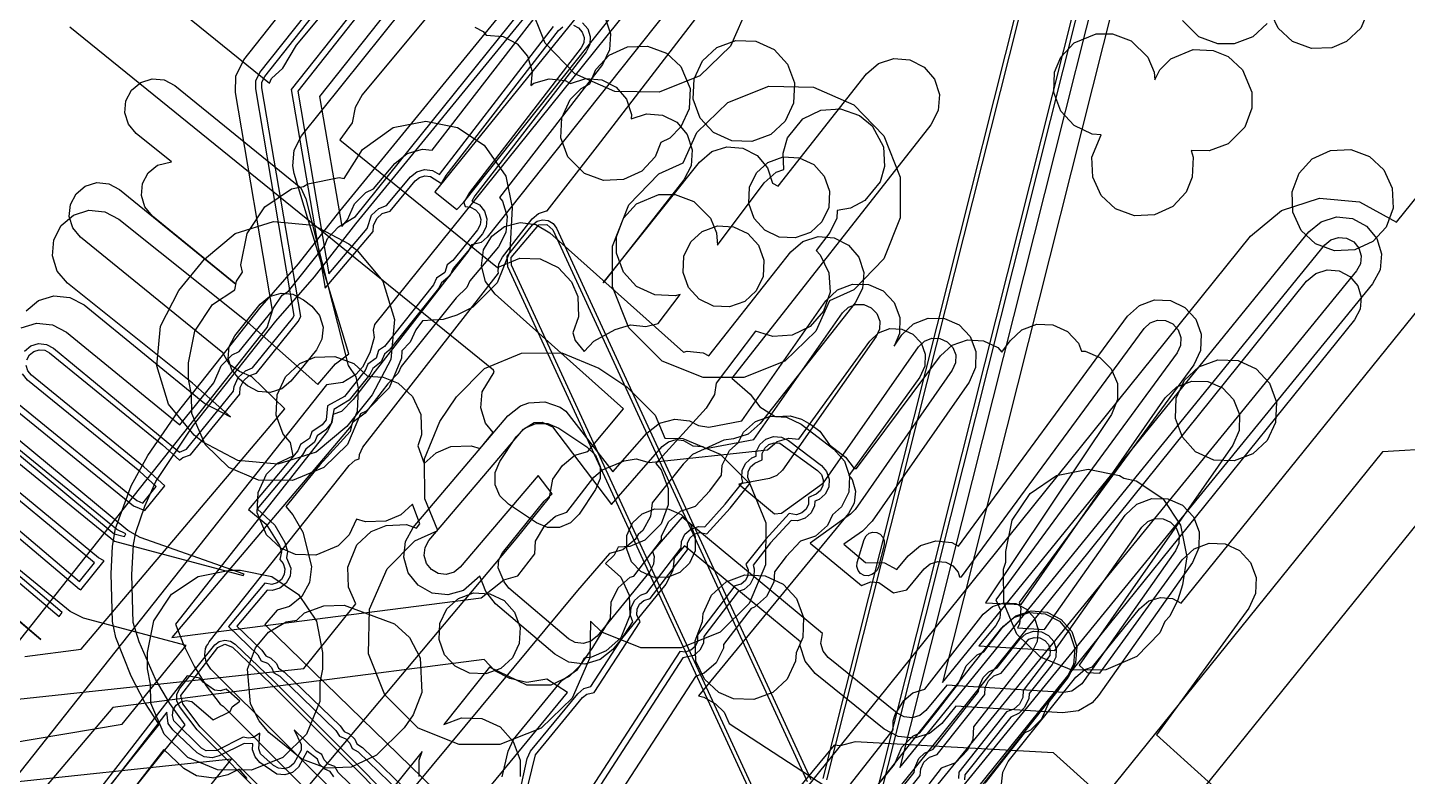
# Model space of a CAD drawing. Header units: metres. Extents: x -2677 to -840, y 169 to 1487.
# Drawn here: x -1924.6 to -1857.4, y 1396.6 to 1433 of the extents above; entities that cross this region are included whole.
import ezdxf

# ---------------------------------------------------------------- set-up
doc = ezdxf.new("R2010")
doc.units = ezdxf.units.M
doc.layers.add('AI_GREENING_EXCLUSIONS', color=1, linetype='Continuous')
doc.layers.add('AI_GREENING_LAWN', color=82, linetype='Continuous')

msp = doc.modelspace()

# ---------------------------------------------------------------- linework, layer by layer
at = {"layer": 'AI_GREENING_EXCLUSIONS'}
for points in [[(-1865.885, 1464.717), (-1883.518, 1394.743), (-1883.449, 1394.305), (-1882.349, 1393.391), (-1882.223, 1393.242), (-1882.18, 1392.861), (-1889.099, 1384.178), (-1885.348, 1381.363), (-1885.297, 1380.974), (-1885.388, 1380.796), (-1886.526, 1379.321), (-1880.964, 1373.469), (-1880.861, 1373.307), (-1880.865, 1372.931), (-1881.506, 1372.234), (-1877.762, 1368.424), (-1877.066, 1369.053), (-1876.874, 1369.089), (-1876.522, 1368.939), (-1823.128, 1313.967)], [(-1865.691, 1464.668), (-1883.32, 1394.708), (-1883.283, 1394.42), (-1882.047, 1393.338), (-1881.965, 1393.077), (-1881.988, 1392.805), (-1882.115, 1392.562), (-1888.812, 1384.215), (-1885.363, 1381.672), (-1885.176, 1381.464), (-1885.085, 1381.2), (-1885.105, 1380.921), (-1886.264, 1379.336), (-1880.819, 1373.607), (-1880.675, 1373.38), (-1880.626, 1373.117), (-1880.68, 1372.854), (-1881.225, 1372.233), (-1877.759, 1368.707), (-1877.141, 1369.238), (-1876.872, 1369.289), (-1876.605, 1369.233), (-1876.379, 1369.079), (-1823.148, 1314.273)], [(-1865.526, 1462.867), (-1882.126, 1396.993), (-1861.452, 1422.406), (-1861.151, 1422.654), (-1860.778, 1422.769), (-1860.39, 1422.732), (-1860.045, 1422.549), (-1859.797, 1422.248), (-1859.682, 1421.875), (-1859.72, 1421.486), (-1859.903, 1421.142), (-1881.783, 1394.339)], [(-1864.94, 1461.103), (-1880.052, 1401.13), (-1862.227, 1423.038), (-1861.625, 1423.535), (-1860.879, 1423.764), (-1860.102, 1423.689), (-1859.413, 1423.323), (-1858.916, 1422.721), (-1858.688, 1421.975), (-1858.762, 1421.198), (-1859.128, 1420.509), (-1881.007, 1393.708)], [(-1885.869, 1396.459), (-1870.331, 1458.065)], [(-1885.679, 1396.395), (-1870.133, 1458.03)], [(-1937.597, 1387.256), (-1912.923, 1418.396), (-1912.621, 1419.315), (-1912.182, 1419.96), (-1911.877, 1420.16), (-1910.106, 1422.374), (-1909.978, 1422.714), (-1909.446, 1423.284), (-1908.616, 1423.782), (-1888.875, 1448.307)], [(-1937.597, 1387.256), (-1912.923, 1418.396), (-1912.621, 1419.315), (-1912.182, 1419.96), (-1911.877, 1420.16), (-1910.106, 1422.374), (-1909.978, 1422.714), (-1909.446, 1423.284), (-1908.616, 1423.782), (-1888.875, 1448.307)], [(-1885.69, 1445.884), (-1907.704, 1418.536), (-1907.759, 1418.266), (-1907.712, 1417.906), (-1907.917, 1417.153), (-1908.28, 1416.462), (-1908.597, 1416.096), (-1909.231, 1415.708), (-1910.039, 1415.594), (-1933.66, 1385.784)], [(-1885.69, 1445.884), (-1907.704, 1418.536), (-1907.759, 1418.266), (-1907.712, 1417.906), (-1907.917, 1417.153), (-1908.28, 1416.462), (-1908.597, 1416.096), (-1909.231, 1415.708), (-1910.039, 1415.594), (-1933.66, 1385.784)], [(-1898.415, 1384.619), (-1915.664, 1401.78), (-1915.729, 1401.876), (-1915.863, 1402.062), (-1915.869, 1402.085), (-1915.881, 1402.104), (-1915.907, 1402.231), (-1915.956, 1402.419), (-1915.952, 1402.454), (-1915.958, 1402.486), (-1915.933, 1402.613), (-1915.913, 1402.785), (-1915.891, 1402.826), (-1915.883, 1402.869), (-1915.814, 1402.973), (-1915.741, 1403.11), (-1908.929, 1411.684), (-1908.636, 1411.934), (-1908.446, 1411.996), (-1908.431, 1412.218), (-1908.256, 1412.57), (-1901.658, 1421.033), (-1901.681, 1421.125), (-1901.64, 1421.485), (-1901.474, 1421.807), (-1900.024, 1423.676), (-1899.715, 1423.94), (-1899.326, 1424.059), (-1899.301, 1424.056), (-1896.847, 1427.203), (-1884.493, 1443.244)], [(-1893.82, 1387.112), (-1865.06, 1422.835), (-1863.564, 1424.087), (-1861.702, 1424.671), (-1859.759, 1424.498), (-1857.963, 1423.514), (-1842.236, 1442.974)], [(-1877.176, 1396.18), (-1877.125, 1396.762), (-1876.856, 1397.28), (-1873.571, 1401.388), (-1873.127, 1401.76), (-1872.749, 1401.88), (-1870.46, 1404.715), (-1870.011, 1405.09), (-1869.452, 1405.265), (-1868.869, 1405.212), (-1868.437, 1404.985), (-1839.514, 1440.774)], [(-1924.896, 1418.371), (-1924.151, 1418.6), (-1923.374, 1418.527), (-1922.684, 1418.162), (-1917.166, 1413.66), (-1915.517, 1415.695), (-1915.156, 1416.523), (-1914.615, 1417.063), (-1914.276, 1417.226), (-1912.657, 1419.224), (-1914.463, 1429.825), (-1914.441, 1430.605), (-1914.059, 1431.402), (-1908.516, 1438.405)], [(-1920.002, 1436.107), (-1912.799, 1430.278), (-1912.701, 1430.495), (-1912.151, 1431.008), (-1911.498, 1432.122), (-1905.862, 1438.878)], [(-1924.722, 1417.242), (-1924.421, 1417.491), (-1924.049, 1417.605), (-1923.66, 1417.569), (-1923.315, 1417.386), (-1917.179, 1412.325), (-1916.845, 1412.465), (-1914.551, 1415.291), (-1914.531, 1415.523), (-1914.326, 1415.964), (-1913.977, 1416.288), (-1913.629, 1416.433), (-1911.687, 1418.832), (-1911.6, 1418.976), (-1913.477, 1429.993), (-1913.466, 1430.383), (-1913.275, 1430.782), (-1907.732, 1437.784)], [(-1924.617, 1416.811), (-1924.489, 1417.053), (-1924.279, 1417.227), (-1924.018, 1417.307), (-1923.746, 1417.281), (-1923.505, 1417.154), (-1918.016, 1412.686), (-1917.192, 1411.93), (-1917.025, 1412.071), (-1916.654, 1412.196), (-1914.257, 1415.153), (-1914.237, 1415.464), (-1914.078, 1415.796), (-1913.809, 1416.039), (-1913.438, 1416.164), (-1911.417, 1418.688), (-1911.287, 1418.925), (-1913.181, 1430.043), (-1913.174, 1430.316), (-1913.04, 1430.595), (-1907.497, 1437.598)], [(-1894.765, 1437.323), (-1904.755, 1424.992), (-1903.692, 1424.129), (-1903.361, 1424.466), (-1894.329, 1435.839)], [(-1906.399, 1436.729), (-1911.749, 1429.971), (-1910.103, 1420.31), (-1907.765, 1423.059), (-1907.745, 1423.352), (-1907.586, 1423.684), (-1907.317, 1423.927), (-1906.93, 1424.052), (-1905.718, 1425.52), (-1905.505, 1425.691), (-1905.243, 1425.766), (-1904.971, 1425.736), (-1904.432, 1425.386), (-1904.207, 1425.774), (-1898.744, 1432.839), (-1898.538, 1433.018)], [(-1906.164, 1436.543), (-1911.43, 1429.89), (-1909.917, 1421.004), (-1908.059, 1423.201), (-1907.835, 1423.852), (-1907.485, 1424.175), (-1907.113, 1424.329), (-1905.948, 1425.713), (-1905.643, 1425.957), (-1905.268, 1426.065), (-1904.88, 1426.022), (-1904.531, 1425.825), (-1898.981, 1433.022)], [(-1902.791, 1436.315), (-1908.302, 1429.709), (-1908.643, 1429.086), (-1908.781, 1428.346), (-1909.381, 1427.512), (-1901.707, 1421.303), (-1900.623, 1421.76), (-1899.637, 1421.721), (-1898.755, 1421.312), (-1898.108, 1420.613), (-1897.806, 1419.89), (-1897.767, 1418.904), (-1898.048, 1418.131), (-1897.934, 1417.764), (-1897.492, 1417.229), (-1897.019, 1417.724), (-1895.987, 1418.291), (-1895.24, 1418.517), (-1894.492, 1418.443), (-1893.892, 1418.576), (-1892.818, 1419.999), (-1893.071, 1419.936), (-1894.057, 1419.975), (-1894.939, 1420.384), (-1895.586, 1421.083), (-1895.927, 1422), (-1895.927, 1422.792), (-1895.586, 1423.709), (-1894.939, 1424.408), (-1893.863, 1424.856), (-1893.071, 1424.856), (-1892.154, 1424.515), (-1891.348, 1423.709), (-1891.046, 1422.986), (-1891.007, 1422.4), (-1888.729, 1425.419), (-1888.147, 1425.938), (-1887.769, 1426.069), (-1887.814, 1426.864), (-1887.593, 1427.615), (-1886.847, 1428.531), (-1885.974, 1428.956), (-1885.023, 1429.017), (-1884.096, 1428.703), (-1883.482, 1428.204), (-1882.931, 1427.177), (-1882.87, 1426.226), (-1883.091, 1425.475), (-1883.837, 1424.559), (-1884.527, 1424.189), (-1885.175, 1424.086), (-1885.197, 1423.712), (-1885.536, 1423.009), (-1886.199, 1422.131), (-1886.01, 1421.927), (-1885.585, 1421.054), (-1885.524, 1420.103), (-1885.838, 1419.176), (-1886.491, 1418.436), (-1887.364, 1418.011), (-1888.315, 1417.95), (-1889.152, 1418.217), (-1891.066, 1415.681), (-1891.149, 1415.132), (-1891.552, 1414.464), (-1893.998, 1411.782), (-1893.741, 1411.474), (-1893.4, 1410.557), (-1893.4, 1409.765), (-1893.741, 1408.848), (-1894.547, 1408.042), (-1895.27, 1407.74), (-1895.838, 1407.701), (-1896.038, 1407.318), (-1896.447, 1406.909), (-1895.716, 1406.249), (-1895.307, 1405.367), (-1895.268, 1404.381), (-1895.716, 1403.305), (-1896.415, 1402.658), (-1897.138, 1402.356), (-1897.495, 1402.317), (-1897.689, 1401.95), (-1898.229, 1401.41), (-1899.111, 1401.001), (-1900.291, 1401.001), (-1902.094, 1401.876), (-1904.33, 1399.087), (-1903.456, 1399.41), (-1902.47, 1399.371), (-1901.588, 1398.962), (-1900.941, 1398.263), (-1900.6, 1397.346), (-1900.6, 1396.554)], [(-1905.38, 1435.922), (-1910.37, 1429.618), (-1909.293, 1423.296), (-1909.011, 1423.63), (-1908.664, 1424.411), (-1908.124, 1424.951), (-1907.749, 1425.128), (-1906.712, 1426.358), (-1906.103, 1426.845), (-1905.353, 1427.062), (-1904.894, 1427.01), (-1899.772, 1433.634)], [(-1925.476, 1394.312), (-1923.991, 1393.963), (-1922.678, 1393.478), (-1918.168, 1399.091), (-1918.872, 1400.158), (-1919.544, 1401.436), (-1920.278, 1403.314), (-1920.448, 1404.092), (-1920.506, 1406.418), (-1920.439, 1407.752), (-1920.293, 1408.61), (-1919.544, 1410.682), (-1918.729, 1412.162), (-1917.283, 1414.255), (-1913.284, 1419.325), (-1911.389, 1421.484), (-1909.385, 1424.052), (-1900.704, 1434.663)], [(-1892.952, 1434.435), (-1902.21, 1422.779), (-1902.508, 1422.527), (-1902.974, 1422.415), (-1903.113, 1422.136), (-1908.742, 1414.886), (-1909.306, 1414.307), (-1909.727, 1414.165), (-1909.804, 1413.702), (-1909.98, 1413.353), (-1917.377, 1403.961), (-1916.976, 1402.921), (-1916.477, 1401.921), (-1915.888, 1400.969), (-1915.211, 1400.076), (-1915.068, 1399.98), (-1911.657, 1396.556), (-1909.712, 1394.629), (-1827.238, 1311.821)], [(-1925.618, 1393.322), (-1924.255, 1392.998), (-1922.944, 1392.506), (-1922.412, 1392.212), (-1916.907, 1399.065), (-1917.655, 1400.099), (-1918.353, 1401.28), (-1919.146, 1403.097), (-1919.442, 1404.048), (-1919.507, 1406.368), (-1919.423, 1407.842), (-1919.312, 1408.42), (-1918.878, 1409.707), (-1918.331, 1410.898), (-1916.498, 1413.635), (-1912.499, 1418.705), (-1910.61, 1420.857), (-1908.606, 1423.425), (-1899.927, 1434.033)], [(-1924.642, 1419.198), (-1924.041, 1419.695), (-1923.295, 1419.925), (-1922.518, 1419.851), (-1921.829, 1419.486), (-1915.949, 1414.697), (-1914.705, 1414.037), (-1916.555, 1415.682), (-1922.629, 1420.539), (-1923.132, 1421.135), (-1923.368, 1421.879), (-1923.301, 1422.657), (-1922.942, 1423.35), (-1922.345, 1423.852), (-1921.601, 1424.088), (-1920.824, 1424.022), (-1920.131, 1423.663), (-1914.016, 1418.774), (-1910.456, 1415.611), (-1909.595, 1416.621), (-1908.953, 1417.114), (-1911.604, 1425.882), (-1911.678, 1426.243), (-1911.61, 1427.02), (-1911.25, 1427.713), (-1906.306, 1433.875)], [(-1859.243, 1434.016), (-1859.691, 1432.94), (-1860.39, 1432.293), (-1861.113, 1431.991), (-1862.099, 1431.952), (-1863.016, 1432.293), (-1863.715, 1432.94), (-1864.028, 1433.592)], [(-1926.439, 1400.169), (-1911.13, 1401.805), (-1908.605, 1404.951), (-1908.961, 1405.754), (-1909, 1406.74), (-1908.552, 1407.816), (-1907.853, 1408.463), (-1907.13, 1408.765), (-1906.144, 1408.804), (-1905.646, 1408.638), (-1905.486, 1408.838), (-1905.847, 1409.794), (-1906.419, 1409.274), (-1907.142, 1408.972), (-1908.128, 1408.933), (-1908.569, 1409.075), (-1908.932, 1408.305), (-1909.472, 1407.765), (-1910.548, 1407.317), (-1911.534, 1407.356), (-1912.257, 1407.658), (-1912.956, 1408.305), (-1913.404, 1409.381), (-1913.365, 1410.367), (-1912.956, 1411.249), (-1912.416, 1411.789), (-1911.658, 1412.147), (-1911.781, 1412.803), (-1912.136, 1413.209), (-1912.477, 1414.126), (-1912.438, 1415.112), (-1912.029, 1415.994), (-1911.33, 1416.641), (-1910.607, 1416.943), (-1909.621, 1416.982), (-1908.704, 1416.641), (-1908.033, 1416.021), (-1907.271, 1415.982), (-1906.548, 1415.68), (-1905.849, 1415.033), (-1905.44, 1414.151), (-1905.401, 1413.165), (-1905.582, 1412.631), (-1905.272, 1411.78), (-1904.7, 1412.3), (-1903.977, 1412.602), (-1902.991, 1412.641), (-1902.549, 1412.499), (-1901.914, 1413.29), (-1902.29, 1413.742), (-1902.522, 1414.487), (-1902.451, 1415.264), (-1901.875, 1416.219), (-1901.905, 1416.317), (-1922.519, 1432.998)], [(-1898.006, 1433.086), (-1897.762, 1432.965), (-1897.583, 1432.758), (-1897.496, 1432.5), (-1897.515, 1432.227), (-1897.636, 1431.983), (-1903.067, 1424.959), (-1903.343, 1424.466), (-1903.284, 1424.27), (-1903.024, 1424.246), (-1902.782, 1424.119), (-1902.607, 1423.91), (-1902.525, 1423.649), (-1902.55, 1423.377), (-1902.676, 1423.135), (-1903.881, 1421.642), (-1904.16, 1421.444), (-1904.28, 1421.067), (-1904.686, 1420.783), (-1904.817, 1420.47), (-1907.217, 1417.469), (-1907.496, 1417.271), (-1907.616, 1416.894), (-1908.022, 1416.61), (-1908.153, 1416.298), (-1909.16, 1415.038), (-1909.977, 1414.584), (-1910.048, 1413.902), (-1910.247, 1413.657), (-1910.745, 1413.322), (-1910.865, 1412.984), (-1911.29, 1412.692), (-1911.429, 1412.386), (-1913.836, 1409.532), (-1912.967, 1408.83), (-1912.314, 1407.785), (-1912.222, 1407.478), (-1912.299, 1407.112), (-1912.141, 1406.916), (-1912.064, 1406.653), (-1912.094, 1406.382), (-1912.225, 1406.142), (-1912.438, 1405.971), (-1912.7, 1405.895), (-1913.033, 1405.957), (-1914.801, 1403.846), (-1913.382, 1402.475), (-1913.212, 1402.187), (-1912.902, 1402.067), (-1912.702, 1401.862), (-1912.593, 1401.592), (-1912.303, 1401.434), (-1909.571, 1398.796), (-1909.401, 1398.508), (-1909.091, 1398.388), (-1908.891, 1398.183), (-1908.782, 1397.913), (-1908.492, 1397.755), (-1905.974, 1395.324)], [(-1897.578, 1433.202), (-1897.322, 1432.908), (-1897.198, 1432.538), (-1897.225, 1432.148), (-1897.399, 1431.799), (-1902.816, 1424.793), (-1902.96, 1424.536), (-1902.593, 1424.353), (-1902.343, 1424.053), (-1902.227, 1423.681), (-1902.262, 1423.292), (-1902.443, 1422.947), (-1903.875, 1421.262), (-1904.031, 1420.899), (-1904.435, 1420.569), (-1904.583, 1420.283), (-1906.982, 1417.282), (-1907.211, 1417.089), (-1907.367, 1416.726), (-1907.771, 1416.396), (-1907.919, 1416.11), (-1908.926, 1414.851), (-1909.677, 1414.4), (-1909.779, 1413.77), (-1910.062, 1413.42), (-1910.484, 1413.124), (-1910.616, 1412.816), (-1911.043, 1412.476), (-1911.2, 1412.192), (-1913.41, 1409.572), (-1912.539, 1408.782), (-1912.053, 1407.934), (-1911.923, 1407.495), (-1911.977, 1407.182), (-1911.766, 1406.68), (-1911.808, 1406.292), (-1911.995, 1405.95), (-1912.299, 1405.705), (-1912.674, 1405.596), (-1912.922, 1405.623), (-1914.392, 1403.868), (-1913.173, 1402.691), (-1912.99, 1402.426), (-1912.734, 1402.315), (-1912.464, 1402.045), (-1912.368, 1401.825), (-1912.094, 1401.649), (-1909.363, 1399.012), (-1909.179, 1398.747), (-1908.923, 1398.636), (-1908.653, 1398.366), (-1908.557, 1398.146), (-1908.284, 1397.97), (-1905.765, 1395.539)], [(-1896.454, 1433.404), (-1896.206, 1432.664), (-1896.26, 1431.886), (-1896.608, 1431.187), (-1901.615, 1424.712), (-1901.465, 1424.532), (-1901.233, 1423.787), (-1901.303, 1423.01), (-1901.665, 1422.319), (-1903.062, 1420.664), (-1903.202, 1420.34), (-1903.714, 1419.828), (-1906.398, 1416.491), (-1906.538, 1416.167), (-1907.05, 1415.655), (-1908.145, 1414.226), (-1908.781, 1413.759), (-1908.88, 1413.331), (-1910.35, 1411.703), (-1912.012, 1409.679), (-1911.672, 1409.279), (-1911.186, 1408.431), (-1910.769, 1406.768), (-1910.854, 1405.992), (-1911.229, 1405.307), (-1911.837, 1404.818), (-1912.438, 1404.643), (-1913.027, 1403.94), (-1902.996, 1394.194)], [(-1902.806, 1432.994), (-1902.412, 1432.785), (-1902.262, 1432.603), (-1901.44, 1432.546), (-1900.749, 1432.183), (-1900.25, 1431.583), (-1900.018, 1430.838), (-1900.081, 1430.152), (-1899.94, 1430.264), (-1899.19, 1430.48), (-1898.415, 1430.393), (-1898.157, 1430.251), (-1897.404, 1430.5), (-1896.627, 1430.437), (-1895.932, 1430.081), (-1895.426, 1429.487), (-1895.187, 1428.744), (-1895.204, 1428.535), (-1894.458, 1428.782), (-1893.68, 1428.723), (-1892.983, 1428.371), (-1892.475, 1427.779), (-1892.232, 1427.037), (-1892.291, 1426.259), (-1892.643, 1425.563), (-1896.564, 1420.56), (-1891.882, 1426.437), (-1891.286, 1426.941), (-1890.543, 1427.179), (-1889.765, 1427.114), (-1889.071, 1426.757), (-1888.567, 1426.161), (-1888.33, 1425.406), (-1888.054, 1425.258), (-1883.761, 1430.717), (-1883.168, 1431.224), (-1882.426, 1431.466), (-1881.648, 1431.406), (-1880.952, 1431.052), (-1880.445, 1430.46), (-1880.203, 1429.718), (-1880.263, 1428.94), (-1880.616, 1428.244), (-1890.301, 1415.931), (-1889.411, 1415.14), (-1888.949, 1414.53), (-1888.199, 1414.064), (-1887.472, 1414.086), (-1886.912, 1413.928), (-1886.469, 1413.675), (-1886.029, 1413.34), (-1885.55, 1412.686), (-1884.773, 1412.091), (-1884.351, 1411.534), (-1884.246, 1411.529), (-1880.157, 1417.004), (-1879.577, 1417.526), (-1878.841, 1417.787), (-1878.062, 1417.746), (-1877.358, 1417.41), (-1877.163, 1417.194), (-1876.768, 1417.743), (-1876.198, 1418.276), (-1875.467, 1418.549), (-1874.687, 1418.522), (-1873.977, 1418.199), (-1873.444, 1417.628), (-1873.297, 1417.233), (-1873.112, 1417.234), (-1872.391, 1416.935), (-1871.839, 1416.384), (-1871.54, 1415.663), (-1871.539, 1414.883), (-1871.837, 1414.162), (-1877.956, 1405.003), (-1876.224, 1404.92), (-1869.211, 1414.961), (-1868.648, 1415.502), (-1867.921, 1415.785), (-1867.141, 1415.769), (-1866.427, 1415.456), (-1865.886, 1414.893), (-1865.603, 1414.166), (-1865.619, 1413.386), (-1865.932, 1412.671), (-1873.406, 1401.969), (-1873.015, 1401.616), (-1872.397, 1401.581), (-1868.388, 1407.096), (-1867.815, 1407.625), (-1867.083, 1407.895), (-1866.303, 1407.864), (-1865.595, 1407.538), (-1865.065, 1406.964), (-1864.795, 1406.232), (-1864.826, 1405.452), (-1865.153, 1404.744), (-1869.638, 1398.574), (-1864.613, 1394.046)], [(-1864.247, 1433.166), (-1864.946, 1432.519), (-1865.863, 1432.178), (-1866.655, 1432.178), (-1867.572, 1432.519), (-1868.378, 1433.325)], [(-1924.72, 1402.385), (-1921.967, 1402.739), (-1912.063, 1414.427), (-1913.664, 1415.996), (-1914.264, 1416.253), (-1914.747, 1416.584), (-1915.082, 1417.158), (-1922.004, 1422.782), (-1922.377, 1423.233), (-1922.549, 1423.793), (-1922.494, 1424.375), (-1922.22, 1424.892), (-1921.769, 1425.265), (-1921.209, 1425.437), (-1920.627, 1425.382), (-1920.109, 1425.108), (-1914.438, 1420.5), (-1918.494, 1423.804), (-1918.867, 1424.255), (-1919.039, 1424.814), (-1918.984, 1425.397), (-1918.71, 1425.914), (-1918.259, 1426.287), (-1917.58, 1426.447), (-1919.293, 1427.823), (-1919.669, 1428.272), (-1919.845, 1428.83), (-1919.794, 1429.413), (-1919.523, 1429.932), (-1919.075, 1430.308), (-1918.516, 1430.484), (-1917.933, 1430.433), (-1917.414, 1430.162), (-1911.289, 1425.182), (-1911.037, 1424.653), (-1908.981, 1416.541), (-1908.597, 1415.998), (-1908.496, 1415.422), (-1908.533, 1414.306), (-1908.831, 1413.604), (-1917.554, 1403.307), (-1902.502, 1405.244), (-1901.41, 1406.111), (-1900.714, 1406.312), (-1899.892, 1407.381), (-1899.864, 1407.997), (-1899.415, 1408.767), (-1898.892, 1409.214), (-1898.336, 1409.402), (-1897.026, 1411.105), (-1896.608, 1411.461), (-1895.542, 1411.899), (-1894.966, 1412.004), (-1894.323, 1411.832), (-1888.574, 1412.438), (-1888.095, 1412.84), (-1887.534, 1413.009), (-1887.042, 1412.96), (-1883.593, 1417.73), (-1883.164, 1418.129), (-1882.615, 1418.333), (-1882.031, 1418.311), (-1881.499, 1418.067), (-1881.1, 1417.638), (-1880.896, 1417.09), (-1880.918, 1416.505), (-1881.162, 1415.973), (-1884.618, 1411.192), (-1884.456, 1410.994), (-1884.287, 1410.434), (-1884.346, 1409.852), (-1884.623, 1409.336), (-1891.924, 1400.475), (-1891.666, 1400.417), (-1891.095, 1400.096), (-1890.675, 1399.688), (-1890.443, 1399.124), (-1885.405, 1395.863)], [(-1886.972, 1390.52), (-1901.212, 1421.334), (-1901.24, 1421.851), (-1900.006, 1423.382), (-1899.787, 1423.554), (-1899.518, 1423.627), (-1899.241, 1423.589), (-1899.002, 1423.447), (-1899.002, 1423.447), (-1898.837, 1423.222), (-1886.469, 1396.403)], [(-1912.706, 1393.942), (-1900.805, 1408.106), (-1899.187, 1410.12), (-1899.023, 1411.015), (-1898.553, 1411.684), (-1897.947, 1412.173), (-1897.317, 1412.358), (-1895.576, 1414.428), (-1901.832, 1420.01), (-1902.302, 1420.633), (-1902.497, 1421.389), (-1902.389, 1422.161), (-1901.993, 1422.834), (-1901.37, 1423.303), (-1900.614, 1423.499), (-1899.841, 1423.391), (-1899.169, 1422.995), (-1892.662, 1417.189), (-1892.478, 1417.243), (-1891.702, 1417.162), (-1891.418, 1417.008), (-1887.443, 1422.063), (-1886.851, 1422.571), (-1886.109, 1422.813), (-1885.331, 1422.753), (-1884.635, 1422.399), (-1884.127, 1421.807), (-1883.885, 1421.065), (-1883.946, 1420.287), (-1884.299, 1419.591), (-1888.92, 1413.713), (-1889.513, 1413.206), (-1890.225, 1412.967), (-1890.698, 1412.903), (-1892.224, 1412.214), (-1892.682, 1411.743), (-1894.191, 1409.86), (-1894.26, 1409.205), (-1894.633, 1408.519), (-1894.871, 1408.327), (-1895.007, 1408.075), (-1895.612, 1407.583), (-1896.255, 1407.391), (-1897.812, 1405.605), (-1909.581, 1391.444)], [(-1886.738, 1390.491), (-1901.031, 1421.418), (-1901.051, 1421.787), (-1899.697, 1423.375), (-1899.307, 1423.401), (-1899.018, 1423.138), (-1886.644, 1396.305)], [(-1891.093, 1384.918), (-1862.334, 1420.641), (-1861.885, 1421.016), (-1861.327, 1421.191), (-1860.744, 1421.139), (-1860.225, 1420.868), (-1859.849, 1420.419), (-1859.674, 1419.861), (-1859.726, 1419.278), (-1859.997, 1418.759), (-1888.19, 1383.819)], [(-1925.184, 1414.406), (-1919.426, 1409.717), (-1918.877, 1409.483), (-1917.905, 1410.683), (-1918.916, 1411.614), (-1924.388, 1416.068), (-1924.563, 1416.278), (-1924.643, 1416.539)], [(-1924.995, 1414.639), (-1919.27, 1409.977), (-1918.967, 1409.848), (-1918.315, 1410.653), (-1919.113, 1411.387), (-1924.578, 1415.835), (-1924.827, 1416.136)], [(-1926.157, 1412.716), (-1920.357, 1407.995), (-1914.089, 1406.324), (-1914.032, 1406.393), (-1919.096, 1408.177), (-1919.708, 1408.523), (-1925.798, 1413.567)], [(-1901.476, 1396.54), (-1901.197, 1397.794), (-1900.927, 1398.351), (-1898.575, 1401.218), (-1897.823, 1401.757), (-1897.065, 1402.834), (-1896.218, 1404.23), (-1896.175, 1405.027), (-1895.832, 1405.727), (-1895.247, 1406.244), (-1895.081, 1406.301), (-1893.737, 1408.062), (-1893.726, 1408.238), (-1893.383, 1408.938), (-1892.798, 1409.455), (-1892.082, 1409.7), (-1891.384, 1410.442), (-1890.802, 1411.201), (-1890.77, 1411.702), (-1890.427, 1412.403), (-1889.992, 1412.786), (-1889.742, 1413.3), (-1889.159, 1413.818), (-1888.421, 1414.073), (-1887.642, 1414.026), (-1886.94, 1413.685), (-1885.347, 1412.477), (-1884.829, 1411.893), (-1884.574, 1411.155), (-1884.62, 1410.376), (-1884.962, 1409.674), (-1885.402, 1409.284), (-1885.657, 1408.763), (-1886.242, 1408.247), (-1886.958, 1408.002), (-1887.656, 1407.26), (-1888.238, 1406.502), (-1888.269, 1406.001), (-1888.612, 1405.3), (-1889.198, 1404.784), (-1889.364, 1404.726), (-1890.707, 1402.966), (-1890.718, 1402.79), (-1891.061, 1402.089), (-1891.647, 1401.573), (-1892.078, 1401.425), (-1896.895, 1394.003)], [(-1926.041, 1413.05), (-1920.358, 1408.359), (-1919.87, 1408.227), (-1919.793, 1408.352), (-1920.234, 1408.569), (-1926.068, 1413.321)], [(-1900.616, 1395.788), (-1900.261, 1397.423), (-1900.105, 1397.781), (-1897.803, 1400.582), (-1897.501, 1400.829), (-1897.168, 1400.93), (-1895.128, 1404.074), (-1895.233, 1404.381), (-1895.209, 1404.771), (-1895.037, 1405.121), (-1894.744, 1405.379), (-1894.449, 1405.481), (-1892.779, 1407.669), (-1892.76, 1407.982), (-1892.588, 1408.332), (-1892.295, 1408.59), (-1891.926, 1408.717), (-1891.623, 1408.698), (-1890.623, 1409.792), (-1889.765, 1410.874), (-1889.828, 1411.056), (-1889.803, 1411.446), (-1889.632, 1411.796), (-1889.339, 1412.054), (-1889.129, 1412.126), (-1889.116, 1412.345), (-1888.946, 1412.696), (-1888.654, 1412.955), (-1888.285, 1413.082), (-1887.895, 1413.059), (-1887.545, 1412.888), (-1885.951, 1411.68), (-1885.692, 1411.388), (-1885.565, 1411.019), (-1885.588, 1410.63), (-1885.758, 1410.279), (-1886.05, 1410.02), (-1886.266, 1409.945), (-1886.28, 1409.72), (-1886.452, 1409.37), (-1886.744, 1409.112), (-1887.113, 1408.985), (-1887.417, 1409.005), (-1888.417, 1407.91), (-1889.274, 1406.828), (-1889.212, 1406.646), (-1889.236, 1406.257), (-1889.407, 1405.906), (-1889.7, 1405.648), (-1889.996, 1405.547), (-1891.665, 1403.358), (-1891.685, 1403.046), (-1891.856, 1402.695), (-1892.149, 1402.437), (-1892.689, 1402.321), (-1897.971, 1394.182)], [(-1900.376, 1395.48), (-1899.859, 1397.61), (-1897.572, 1400.392), (-1897.36, 1400.565), (-1897.002, 1400.634), (-1894.769, 1404.075), (-1894.936, 1404.421), (-1894.919, 1404.694), (-1894.798, 1404.939), (-1894.594, 1405.12), (-1894.281, 1405.205), (-1892.469, 1407.581), (-1892.47, 1407.905), (-1892.349, 1408.15), (-1892.145, 1408.331), (-1891.886, 1408.419), (-1891.52, 1408.356), (-1890.395, 1409.598), (-1889.422, 1410.815), (-1889.531, 1411.096), (-1889.513, 1411.369), (-1889.393, 1411.614), (-1889.188, 1411.795), (-1888.825, 1411.947), (-1888.826, 1412.269), (-1888.707, 1412.514), (-1888.502, 1412.696), (-1888.244, 1412.785), (-1887.971, 1412.769), (-1886.132, 1411.441), (-1885.951, 1411.236), (-1885.862, 1410.978), (-1885.878, 1410.706), (-1885.997, 1410.46), (-1886.202, 1410.279), (-1886.571, 1410.121), (-1886.57, 1409.797), (-1886.69, 1409.552), (-1886.895, 1409.371), (-1887.153, 1409.283), (-1887.52, 1409.346), (-1888.645, 1408.104), (-1889.618, 1406.888), (-1889.509, 1406.606), (-1889.526, 1406.333), (-1889.646, 1406.088), (-1889.851, 1405.907), (-1890.163, 1405.822), (-1891.975, 1403.446), (-1891.975, 1403.122), (-1892.095, 1402.877), (-1892.3, 1402.696), (-1892.558, 1402.608), (-1892.845, 1402.632), (-1898.322, 1394.191)], [(-1853.229, 1412.662), (-1858.638, 1412.338), (-1881.555, 1383.981), (-1880.464, 1382.882), (-1880.19, 1383.061), (-1879.615, 1383.17), (-1879.042, 1383.05), (-1878.558, 1382.72), (-1875.683, 1379.748), (-1860.314, 1381.667), (-1858.055, 1384.61), (-1857.615, 1384.997), (-1857.062, 1385.187)], [(-1927.953, 1410.641), (-1922.059, 1405.662), (-1921.993, 1405.634), (-1920.852, 1407.043), (-1921.135, 1407.184), (-1926.932, 1411.97)], [(-1927.759, 1410.87), (-1922.047, 1406.044), (-1921.316, 1406.948), (-1927.123, 1411.739)], [(-1927.936, 1408.472), (-1923.039, 1404.342), (-1922.888, 1404.529), (-1928.856, 1409.572)], [(-1928.365, 1397.696), (-1919.973, 1399.106), (-1916.861, 1402.923), (-1921.86, 1404.257), (-1922.503, 1404.585), (-1928.682, 1409.614)], [(-1856.886, 1408.937), (-1876.082, 1385.186), (-1874.362, 1383.44), (-1862.196, 1384.96), (-1860.836, 1386.734), (-1859.373, 1388.024), (-1857.527, 1388.655), (-1855.58, 1388.533)], [(-1929.679, 1408.06), (-1923.939, 1403.214), (-1928.839, 1407.402)], [(-1884.709, 1395.952), (-1882.462, 1398.825), (-1882.456, 1399.261), (-1882.364, 1399.577), (-1881.937, 1400.246), (-1881.493, 1400.627), (-1880.911, 1400.808), (-1878.07, 1404.441), (-1877.627, 1404.823), (-1877.071, 1405.006), (-1876.487, 1404.962), (-1875.965, 1404.699), (-1875.583, 1404.255), (-1875.4, 1403.699), (-1875.444, 1403.115), (-1875.707, 1402.593), (-1878.542, 1398.968), (-1878.575, 1398.351), (-1878.839, 1397.829), (-1879.427, 1397.22), (-1880.113, 1396.958), (-1881.439, 1395.264)], [(-1884.319, 1394.749), (-1882.396, 1397.144), (-1882.033, 1397.982), (-1881.493, 1398.522), (-1881.162, 1398.681), (-1880.318, 1399.732), (-1879.269, 1401.07), (-1878.9, 1401.934), (-1878.36, 1402.474), (-1878.05, 1402.624), (-1877.082, 1403.859), (-1876.489, 1404.367), (-1875.747, 1404.609), (-1874.969, 1404.549), (-1874.273, 1404.196), (-1873.766, 1403.603), (-1873.523, 1402.861), (-1873.583, 1402.083), (-1873.936, 1401.387), (-1874.862, 1400.208), (-1875.23, 1399.344), (-1875.77, 1398.804), (-1876.08, 1398.654), (-1878, 1396.23)], [(-1884.1, 1395.015), (-1877.175, 1403.779), (-1876.581, 1404.285), (-1875.838, 1404.526), (-1875.06, 1404.464), (-1874.365, 1404.109), (-1873.859, 1403.515), (-1873.619, 1402.772), (-1873.681, 1401.994), (-1874.036, 1401.299), (-1880.907, 1392.604)], [(-1883.67, 1393.957), (-1881.428, 1396.744), (-1881.408, 1396.982), (-1881.204, 1397.423), (-1880.934, 1397.693), (-1880.512, 1397.89), (-1879.534, 1399.111), (-1878.296, 1400.683), (-1878.276, 1400.934), (-1878.071, 1401.375), (-1877.801, 1401.645), (-1877.395, 1401.835), (-1876.295, 1403.241), (-1875.999, 1403.495), (-1875.628, 1403.616), (-1875.239, 1403.586), (-1874.891, 1403.409), (-1874.637, 1403.113), (-1874.516, 1402.742), (-1874.546, 1402.353), (-1874.723, 1402.005), (-1875.835, 1400.596), (-1875.855, 1400.344), (-1876.059, 1399.903), (-1876.329, 1399.633), (-1876.735, 1399.443), (-1878.968, 1396.63), (-1878.987, 1396.392)], [(-1827.457, 1309.624), (-1916.327, 1398.827), (-1917.19, 1399.96), (-1917.316, 1400.238), (-1917.313, 1400.543), (-1917.179, 1400.817), (-1915.472, 1402.956), (-1915.248, 1403.118), (-1914.979, 1403.181), (-1914.707, 1403.136), (-1914.474, 1402.988), (-1912.594, 1401.195), (-1893.917, 1382.504)], [(-1827.315, 1309.765), (-1916.185, 1398.968), (-1917.03, 1400.081), (-1917.118, 1400.497), (-1915.325, 1402.821), (-1914.973, 1402.982), (-1914.612, 1402.844), (-1912.744, 1401.062), (-1894.051, 1382.355)], [(-1883.477, 1393.691), (-1881.134, 1396.607), (-1881.114, 1396.923), (-1880.955, 1397.255), (-1880.686, 1397.498), (-1880.319, 1397.623), (-1878.001, 1400.547), (-1877.982, 1400.875), (-1877.822, 1401.207), (-1877.554, 1401.45), (-1877.197, 1401.575), (-1875.852, 1403.233), (-1875.592, 1403.318), (-1875.32, 1403.297), (-1875.077, 1403.173), (-1874.899, 1402.966), (-1874.814, 1402.706), (-1874.835, 1402.434), (-1876.129, 1400.731), (-1876.149, 1400.403), (-1876.308, 1400.071), (-1876.577, 1399.828), (-1876.934, 1399.703), (-1879.262, 1396.767), (-1879.281, 1396.451)], [(-1926.411, 1372.645), (-1921.709, 1378.468), (-1921.259, 1378.843), (-1920.701, 1379.017), (-1920.118, 1378.964), (-1917.316, 1377.557), (-1898.298, 1400.636), (-1899.312, 1401.293), (-1900.277, 1401.122), (-1901.115, 1401.315), (-1901.847, 1401.689), (-1902.359, 1402.238), (-1920.431, 1399.912), (-1923.676, 1396.083), (-1923.733, 1395.468), (-1924.017, 1394.956), (-1924.629, 1394.371)], [(-1906.776, 1394.147), (-1909.464, 1396.747), (-1909.634, 1397.036), (-1909.944, 1397.156), (-1910.144, 1397.361), (-1910.253, 1397.631), (-1910.543, 1397.789), (-1911.609, 1398.818), (-1911.266, 1398.108), (-1911.261, 1397.835), (-1911.626, 1397.19), (-1911.836, 1397.015), (-1912.096, 1396.934), (-1912.368, 1396.959), (-1912.61, 1397.086), (-1913.247, 1397.662), (-1913.332, 1397.905), (-1913.269, 1398.664), (-1913.581, 1398.453), (-1913.851, 1398.413), (-1914.088, 1398.472), (-1915.375, 1397.825), (-1915.886, 1397.798), (-1916.123, 1397.932), (-1917.469, 1399.259), (-1917.532, 1399.524), (-1917.488, 1399.794), (-1917.345, 1400.026), (-1917.123, 1400.186), (-1916.857, 1400.249), (-1916.588, 1400.205), (-1915.545, 1399.306), (-1914.717, 1399.723), (-1914.623, 1399.949), (-1914.257, 1400.213), (-1914.918, 1400.806), (-1915.213, 1400.716), (-1915.484, 1400.749), (-1916.041, 1401.136), (-1916.19, 1401.329), (-1916.806, 1401.454), (-1925.444, 1390.296)], [(-1909.673, 1396.532), (-1909.856, 1396.796), (-1910.112, 1396.907), (-1910.382, 1397.178), (-1910.478, 1397.398), (-1910.966, 1397.781), (-1911.392, 1397.001), (-1911.692, 1396.752), (-1912.065, 1396.636), (-1912.453, 1396.671), (-1913.269, 1397.232), (-1913.507, 1397.512), (-1913.629, 1397.859), (-1913.619, 1398.15), (-1914.045, 1398.158), (-1915.251, 1397.552), (-1915.593, 1397.465), (-1915.98, 1397.513), (-1916.319, 1397.705), (-1917.514, 1398.818), (-1917.742, 1399.134), (-1917.803, 1399.69), (-1924.772, 1390.674)], [(-1867.29, 1391.074), (-1874.645, 1397.701), (-1884.309, 1398.24), (-1885.035, 1398.045), (-1885.325, 1398.083), (-1887.504, 1395.45)], [(-1939.538, 1387.033), (-1923.19, 1386.776), (-1914.661, 1397.405), (-1926.882, 1396.099)], [(-1913.897, 1396.455), (-1914.29, 1396.915), (-1914.836, 1396.643), (-1915.52, 1396.468), (-1916.366, 1396.589), (-1916.973, 1396.948), (-1917.954, 1397.86), (-1923.148, 1391.14)], [(-1905.52, 1396.554), (-1905.52, 1397.346), (-1905.384, 1397.773), (-1917.23, 1383.001)]]:
    msp.add_lwpolyline(points, dxfattribs=at)
for points in [[(-1890.269, 1438.158), (-1889.478, 1436.177), (-1889.513, 1434.023), (-1890.365, 1432.075), (-1891.859, 1430.628), (-1893.84, 1429.837), (-1895.994, 1429.872), (-1897.942, 1430.724), (-1899.389, 1432.218), (-1900.18, 1434.199), (-1900.145, 1436.353), (-1899.293, 1438.301), (-1897.799, 1439.748), (-1895.818, 1440.539), (-1893.664, 1440.504), (-1891.716, 1439.652), (-1890.269, 1438.158)], [(-1887.301, 1429.3), (-1887.71, 1428.418), (-1888.409, 1427.771), (-1889.326, 1427.43), (-1890.312, 1427.469), (-1891.194, 1427.878), (-1891.841, 1428.577), (-1892.182, 1429.494), (-1892.143, 1430.48), (-1891.734, 1431.362), (-1891.035, 1432.009), (-1890.118, 1432.35), (-1889.132, 1432.311), (-1888.25, 1431.902), (-1887.603, 1431.203), (-1887.262, 1430.286), (-1887.301, 1429.3)], [(-1873.653, 1432.229), (-1872.577, 1432.677), (-1871.785, 1432.677), (-1870.868, 1432.336), (-1870.062, 1431.53), (-1869.76, 1430.807), (-1869.721, 1430.433), (-1869.478, 1430.916), (-1868.938, 1431.456), (-1867.862, 1431.904), (-1866.876, 1431.865), (-1866.153, 1431.563), (-1865.454, 1430.916), (-1865.006, 1429.84), (-1865.006, 1429.048), (-1865.347, 1428.131), (-1866.153, 1427.325), (-1867.07, 1426.984), (-1867.953, 1427.002), (-1867.861, 1426.68), (-1867.9, 1425.694), (-1868.202, 1424.971), (-1868.849, 1424.272), (-1869.731, 1423.863), (-1870.717, 1423.824), (-1871.634, 1424.165), (-1872.333, 1424.812), (-1872.742, 1425.694), (-1872.781, 1426.68), (-1872.332, 1427.757), (-1872.771, 1427.796), (-1873.653, 1428.205), (-1874.3, 1428.904), (-1874.641, 1429.821), (-1874.602, 1430.807), (-1874.3, 1431.53), (-1873.653, 1432.229)], [(-1893.488, 1431.735), (-1892.789, 1431.088), (-1892.341, 1430.012), (-1892.38, 1429.026), (-1892.789, 1428.144), (-1893.329, 1427.604), (-1893.754, 1427.386), (-1894.045, 1426.69), (-1894.692, 1425.991), (-1895.574, 1425.582), (-1896.56, 1425.543), (-1897.477, 1425.884), (-1898.283, 1426.69), (-1898.624, 1427.607), (-1898.585, 1428.593), (-1898.176, 1429.475), (-1897.636, 1430.015), (-1897.211, 1430.233), (-1896.92, 1430.929), (-1896.273, 1431.628), (-1895.391, 1432.037), (-1894.405, 1432.076), (-1893.488, 1431.735)], [(-1886.332, 1430.079), (-1884.367, 1429.216), (-1882.91, 1427.707), (-1882.115, 1425.706), (-1882.115, 1423.728), (-1882.91, 1421.727), (-1884.367, 1420.218), (-1885.558, 1419.679), (-1886.213, 1418.211), (-1887.722, 1416.753), (-1889.723, 1415.959), (-1891.702, 1415.959), (-1893.702, 1416.753), (-1895.319, 1418.37), (-1896.113, 1420.37), (-1896.113, 1422.349), (-1895.319, 1424.35), (-1893.861, 1425.859), (-1892.67, 1426.398), (-1892.015, 1427.866), (-1890.506, 1429.323), (-1888.505, 1430.118), (-1886.332, 1430.079)], [(-1914.126, 1421.073), (-1914.198, 1421.434), (-1913.894, 1422.965), (-1913.026, 1424.262), (-1911.729, 1425.13), (-1911.146, 1425.245), (-1910.941, 1425.383), (-1909.41, 1425.687), (-1909.175, 1425.64), (-1908.286, 1427.049), (-1906.788, 1428.117), (-1905.195, 1428.421), (-1903.664, 1428.117), (-1902.366, 1427.249), (-1901.299, 1425.752), (-1900.995, 1424.221), (-1901.105, 1422.089), (-1901.725, 1420.567), (-1902.912, 1419.38), (-1903.695, 1418.99), (-1904.357, 1418.776), (-1905.365, 1418.714), (-1905.686, 1418.278), (-1905.956, 1417.67), (-1906.365, 1417.261), (-1906.381, 1416.904), (-1906.985, 1415.459), (-1908.108, 1414.315), (-1908.376, 1414.187), (-1909.016, 1412.696), (-1910.16, 1411.573), (-1911.682, 1410.953), (-1913.343, 1410.969), (-1914.788, 1411.573), (-1915.932, 1412.696), (-1916.579, 1414.205), (-1916.595, 1415.125), (-1916.744, 1415.875), (-1916.744, 1416.677), (-1916.44, 1418.208), (-1915.572, 1419.505), (-1914.496, 1420.224), (-1914.413, 1420.644), (-1914.126, 1421.073)], [(-1858.125, 1424.187), (-1858.466, 1423.27), (-1859.113, 1422.571), (-1859.995, 1422.162), (-1860.981, 1422.123), (-1861.898, 1422.464), (-1862.597, 1423.111), (-1863.006, 1423.993), (-1863.045, 1424.979), (-1862.704, 1425.896), (-1862.057, 1426.595), (-1861.175, 1427.004), (-1860.189, 1427.043), (-1859.272, 1426.702), (-1858.573, 1426.055), (-1858.164, 1425.173), (-1858.125, 1424.187)], [(-1885.546, 1425.014), (-1885.585, 1424.226), (-1885.919, 1423.525), (-1886.483, 1423.013), (-1887.219, 1422.747), (-1888.007, 1422.786), (-1888.708, 1423.12), (-1889.22, 1423.684), (-1889.486, 1424.42), (-1889.447, 1425.208), (-1889.113, 1425.909), (-1888.549, 1426.421), (-1887.813, 1426.687), (-1887.025, 1426.648), (-1886.324, 1426.314), (-1885.812, 1425.75), (-1885.546, 1425.014)], [(-1906.72, 1418.775), (-1906.899, 1416.832), (-1907.805, 1415.109), (-1909.043, 1413.573), (-1910.543, 1412.325), (-1912.406, 1411.747), (-1914.349, 1411.926), (-1916.072, 1412.832), (-1916.47, 1413.155), (-1917.718, 1414.655), (-1918.296, 1416.518), (-1918.117, 1418.461), (-1917.211, 1420.184), (-1915.973, 1421.72), (-1914.476, 1422.966), (-1912.613, 1423.545), (-1910.667, 1423.367), (-1908.944, 1422.461), (-1908.546, 1422.138), (-1907.298, 1420.638), (-1906.72, 1418.775)], [(-1888.742, 1421.657), (-1888.781, 1420.868), (-1889.115, 1420.168), (-1889.679, 1419.655), (-1890.415, 1419.389), (-1891.204, 1419.429), (-1891.904, 1419.763), (-1892.417, 1420.327), (-1892.682, 1421.063), (-1892.643, 1421.851), (-1892.309, 1422.552), (-1891.745, 1423.064), (-1891.009, 1423.33), (-1890.221, 1423.291), (-1889.52, 1422.957), (-1889.008, 1422.393), (-1888.742, 1421.657)], [(-1869.74, 1419.733), (-1868.961, 1419.698), (-1868.254, 1419.367), (-1867.727, 1418.791), (-1867.461, 1418.058), (-1867.496, 1417.278), (-1867.827, 1416.571), (-1876.321, 1405.013), (-1876.237, 1404.732), (-1876.314, 1403.956), (-1876.403, 1403.79), (-1875.083, 1403.708), (-1871.164, 1409.261), (-1870.598, 1409.799), (-1869.87, 1410.079), (-1869.089, 1410.059), (-1868.376, 1409.742), (-1867.839, 1409.176), (-1867.559, 1408.448), (-1867.579, 1407.668), (-1867.896, 1406.955), (-1872.459, 1400.489), (-1872.769, 1400.143), (-1873.444, 1399.751), (-1874.217, 1399.646), (-1879.402, 1399.969), (-1880.089, 1399.134), (-1880.693, 1398.64), (-1881.44, 1398.415), (-1882.217, 1398.493), (-1882.892, 1398.851), (-1886.244, 1401.566), (-1886.743, 1402.166), (-1886.974, 1402.911), (-1886.957, 1403.096), (-1892.609, 1407.769), (-1893.115, 1407.191), (-1893.172, 1406.58), (-1893.516, 1405.913), (-1896.102, 1402.723), (-1896.714, 1402.239), (-1897.464, 1402.025), (-1898.239, 1402.116), (-1898.921, 1402.496), (-1901.8, 1404.945), (-1902.284, 1405.557), (-1902.576, 1406.297), (-1903.37, 1405.597), (-1904.121, 1405.383), (-1904.896, 1405.473), (-1905.578, 1405.852), (-1906.063, 1406.464), (-1906.276, 1407.214), (-1906.187, 1407.99), (-1905.807, 1408.671), (-1901.203, 1414.09), (-1900.591, 1414.574), (-1900.18, 1414.731), (-1899.401, 1414.775), (-1898.664, 1414.518), (-1898.384, 1414.319), (-1896.102, 1411.371), (-1894.451, 1413.257), (-1893.833, 1413.733), (-1893.079, 1413.936), (-1892.359, 1413.852), (-1891.923, 1413.617), (-1891.429, 1413.55), (-1889.826, 1413.847), (-1885.732, 1419.679), (-1885.167, 1420.218), (-1884.44, 1420.5), (-1883.66, 1420.482), (-1882.946, 1420.167), (-1882.407, 1419.602), (-1882.125, 1418.874), (-1882.143, 1418.094), (-1882.41, 1417.489), (-1882.036, 1418.025), (-1881.472, 1418.565), (-1880.745, 1418.849), (-1879.965, 1418.833), (-1879.251, 1418.519), (-1878.71, 1417.956), (-1878.427, 1417.229), (-1878.443, 1416.449), (-1878.757, 1415.734), (-1883.481, 1408.972), (-1883.955, 1408.492), (-1884.856, 1407.847), (-1883.794, 1406.969), (-1882.875, 1406.942), (-1882.274, 1406.626), (-1881.725, 1407.293), (-1881.121, 1407.787), (-1880.373, 1408.012), (-1879.597, 1407.934), (-1879.268, 1407.758), (-1871.05, 1418.94), (-1870.474, 1419.467), (-1869.74, 1419.733)], [(-1910.201, 1418.411), (-1910.255, 1417.828), (-1910.527, 1417.31), (-1911.14, 1416.546), (-1911.762, 1415.776), (-1912.212, 1415.402), (-1912.77, 1415.228), (-1913.353, 1415.282), (-1913.871, 1415.554), (-1914.267, 1415.874), (-1914.641, 1416.325), (-1914.815, 1416.882), (-1914.761, 1417.466), (-1914.489, 1417.983), (-1913.254, 1419.517), (-1912.804, 1419.891), (-1912.246, 1420.065), (-1911.663, 1420.011), (-1911.145, 1419.739), (-1910.749, 1419.419), (-1910.375, 1418.969), (-1910.201, 1418.411)], [(-1879.545, 1406.793), (-1879.298, 1406.491), (-1879.231, 1406.269), (-1879.129, 1406.259), (-1870.244, 1418.348), (-1869.956, 1418.611), (-1869.589, 1418.744), (-1869.2, 1418.727), (-1868.846, 1418.561), (-1868.583, 1418.273), (-1868.45, 1417.907), (-1868.467, 1417.517), (-1868.633, 1417.163), (-1877.46, 1405.151), (-1877.232, 1404.636), (-1877.271, 1404.248), (-1877.455, 1403.904), (-1878.279, 1402.905), (-1874.588, 1402.675), (-1870.347, 1408.685), (-1870.064, 1408.953), (-1869.7, 1409.093), (-1869.31, 1409.083), (-1868.953, 1408.925), (-1868.684, 1408.642), (-1868.544, 1408.278), (-1868.554, 1407.888), (-1868.713, 1407.531), (-1873.276, 1401.066), (-1873.768, 1400.697), (-1874.155, 1400.644), (-1879.849, 1400.998), (-1880.861, 1399.77), (-1881.156, 1399.527), (-1881.528, 1399.411), (-1881.925, 1399.449), (-1882.262, 1399.628), (-1885.614, 1402.343), (-1885.864, 1402.643), (-1885.979, 1403.015), (-1885.888, 1403.51), (-1892.722, 1409.16), (-1894.172, 1407.502), (-1894.094, 1407.253), (-1894.126, 1406.879), (-1894.303, 1406.531), (-1896.863, 1403.371), (-1897.169, 1403.129), (-1897.521, 1403.024), (-1897.932, 1403.067), (-1898.255, 1403.242), (-1901.152, 1405.707), (-1901.394, 1406.013), (-1901.676, 1406.704), (-1901.641, 1407.093), (-1901.46, 1407.439), (-1899.44, 1409.946), (-1899.055, 1410.306), (-1899.726, 1411.195), (-1903.521, 1406.729), (-1903.827, 1406.487), (-1904.202, 1406.38), (-1904.59, 1406.425), (-1904.93, 1406.614), (-1905.173, 1406.92), (-1905.28, 1407.295), (-1905.235, 1407.683), (-1905.045, 1408.024), (-1900.441, 1413.442), (-1899.929, 1413.763), (-1899.54, 1413.785), (-1899.031, 1413.557), (-1896.159, 1409.786), (-1893.699, 1412.599), (-1893.389, 1412.837), (-1893.013, 1412.938), (-1892.652, 1412.896), (-1892.208, 1412.628), (-1891.726, 1412.601), (-1891.566, 1412.508), (-1889.242, 1412.938), (-1884.913, 1419.104), (-1884.631, 1419.374), (-1884.267, 1419.515), (-1883.877, 1419.506), (-1883.52, 1419.348), (-1883.251, 1419.066), (-1883.11, 1418.702), (-1883.119, 1418.312), (-1883.277, 1417.955), (-1887.84, 1411.455), (-1888.122, 1411.186), (-1888.476, 1411.046), (-1889.962, 1410.771), (-1888.223, 1409.333), (-1887.889, 1409.363), (-1885.842, 1410.831), (-1881.216, 1417.452), (-1880.934, 1417.722), (-1880.571, 1417.864), (-1880.181, 1417.856), (-1879.823, 1417.699), (-1879.553, 1417.418), (-1879.411, 1417.054), (-1879.42, 1416.664), (-1879.576, 1416.307), (-1884.301, 1409.545), (-1884.538, 1409.305), (-1886.494, 1407.903), (-1883.997, 1405.839), (-1883.548, 1406.019), (-1883.159, 1405.983), (-1882.432, 1405.492), (-1881.797, 1405.633), (-1880.953, 1406.657), (-1880.651, 1406.904), (-1880.277, 1407.017), (-1879.889, 1406.978), (-1879.545, 1406.793)], [(-1904.514, 1413.81), (-1903.713, 1415.015), (-1902.336, 1416.398), (-1900.535, 1417.148), (-1898.585, 1417.152), (-1896.781, 1416.41), (-1895.419, 1415.504), (-1894.037, 1414.128), (-1893.57, 1413.008), (-1892.687, 1412.992), (-1890.881, 1412.237), (-1889.424, 1410.78), (-1888.653, 1408.896), (-1888.669, 1406.84), (-1889.467, 1404.97), (-1890.881, 1403.577), (-1892.765, 1402.806), (-1894.743, 1402.806), (-1896.627, 1403.577), (-1897.179, 1404.108), (-1897.218, 1402.326), (-1898.081, 1400.361), (-1899.59, 1398.904), (-1901.591, 1398.109), (-1903.569, 1398.109), (-1905.57, 1398.904), (-1907.186, 1400.52), (-1907.981, 1402.521), (-1907.942, 1404.694), (-1907.079, 1406.659), (-1905.729, 1408.009), (-1904.612, 1408.517), (-1905.253, 1410.055), (-1905.257, 1412.006), (-1904.514, 1413.81)], [(-1863.842, 1413.773), (-1864.251, 1412.891), (-1864.95, 1412.244), (-1865.867, 1411.903), (-1866.853, 1411.942), (-1867.735, 1412.351), (-1868.382, 1413.05), (-1868.723, 1413.967), (-1868.684, 1414.953), (-1868.275, 1415.835), (-1867.576, 1416.482), (-1866.659, 1416.823), (-1865.673, 1416.784), (-1864.791, 1416.375), (-1864.144, 1415.676), (-1863.803, 1414.759), (-1863.842, 1413.773)], [(-1896.717, 1411.637), (-1896.716, 1411.052), (-1896.939, 1410.51), (-1897.741, 1409.305), (-1898.154, 1408.89), (-1898.694, 1408.665), (-1899.279, 1408.664), (-1899.82, 1408.887), (-1901.182, 1409.792), (-1901.596, 1410.205), (-1901.822, 1410.745), (-1901.823, 1411.33), (-1901.6, 1411.872), (-1900.798, 1413.077), (-1900.385, 1413.492), (-1899.845, 1413.717), (-1899.26, 1413.718), (-1898.719, 1413.495), (-1897.357, 1412.59), (-1896.943, 1412.177), (-1896.717, 1411.637)], [(-1871.238, 1411.056), (-1870.635, 1410.937), (-1869.338, 1410.069), (-1868.47, 1408.772), (-1868.166, 1407.241), (-1868.373, 1405.87), (-1868.599, 1405.145), (-1868.992, 1404.355), (-1869.241, 1404.088), (-1869.47, 1403.539), (-1870.593, 1402.395), (-1872.102, 1401.748), (-1873.763, 1401.732), (-1875.285, 1402.352), (-1876.429, 1403.475), (-1877.076, 1404.984), (-1877.092, 1406.645), (-1876.968, 1406.981), (-1876.968, 1407.494), (-1876.664, 1409.025), (-1875.796, 1410.322), (-1874.499, 1411.19), (-1872.968, 1411.494), (-1871.437, 1411.19), (-1871.238, 1411.056)], [(-1892.084, 1408.204), (-1892.099, 1407.532), (-1892.369, 1406.927), (-1892.838, 1406.479), (-1893.457, 1406.237), (-1894.129, 1406.252), (-1894.734, 1406.522), (-1895.182, 1406.991), (-1895.424, 1407.61), (-1895.409, 1408.282), (-1895.139, 1408.887), (-1894.67, 1409.335), (-1894.051, 1409.577), (-1893.379, 1409.562), (-1892.774, 1409.292), (-1892.326, 1408.823), (-1892.084, 1408.204)], [(-1914.219, 1406.584), (-1912.688, 1406.28), (-1911.391, 1405.412), (-1910.523, 1404.115), (-1910.219, 1402.584), (-1910.219, 1401.778), (-1910.35, 1401.119), (-1910.35, 1400.194), (-1911.013, 1398.608), (-1912.157, 1397.485), (-1913.679, 1396.865), (-1915.34, 1396.881), (-1916.785, 1397.485), (-1917.929, 1398.608), (-1918.576, 1400.117), (-1918.592, 1401.037), (-1918.741, 1401.787), (-1918.741, 1402.589), (-1918.437, 1404.12), (-1917.569, 1405.417), (-1916.272, 1406.285), (-1914.741, 1406.589), (-1914.219, 1406.584)], [(-1887.158, 1405.209), (-1886.817, 1404.292), (-1886.856, 1403.306), (-1887.171, 1402.565), (-1887.21, 1402.164), (-1887.619, 1401.282), (-1888.318, 1400.635), (-1889.235, 1400.294), (-1890.221, 1400.333), (-1890.944, 1400.635), (-1891.643, 1401.282), (-1892.052, 1402.164), (-1892.091, 1403.15), (-1891.737, 1404.085), (-1891.698, 1404.486), (-1891.289, 1405.368), (-1890.59, 1406.015), (-1889.673, 1406.356), (-1888.687, 1406.317), (-1887.805, 1405.908), (-1887.158, 1405.209)], [(-1900.61, 1403.807), (-1900.649, 1403.019), (-1900.983, 1402.318), (-1901.547, 1401.806), (-1902.283, 1401.54), (-1903.071, 1401.579), (-1903.772, 1401.913), (-1904.284, 1402.477), (-1904.55, 1403.213), (-1904.511, 1404.001), (-1904.177, 1404.702), (-1903.613, 1405.214), (-1902.877, 1405.48), (-1902.089, 1405.441), (-1901.388, 1405.107), (-1900.876, 1404.543), (-1900.61, 1403.807)], [(-1911.995, 1404.081), (-1911.478, 1404.158), (-1911.101, 1404.508), (-1910.17, 1404.858), (-1909.175, 1404.885), (-1906.73, 1403.976), (-1905.993, 1403.308), (-1905.478, 1402.327), (-1905.394, 1400.644), (-1905.815, 1399.559), (-1906.259, 1398.918), (-1907.592, 1397.592), (-1908.828, 1397.007), (-1910.052, 1396.964), (-1911.228, 1397.399), (-1912.839, 1398.688), (-1913.304, 1399.258), (-1913.732, 1400.094), (-1913.872, 1401.773), (-1913.491, 1402.813), (-1912.85, 1403.573), (-1911.995, 1404.081)]]:
    msp.add_lwpolyline(points, close=True, dxfattribs=at)
at = {"layer": 'AI_GREENING_LAWN'}
msp.add_lwpolyline([(-1883.775, 1408.256), (-1883.628, 1408.38), (-1883.445, 1408.439), (-1883.253, 1408.424), (-1883.081, 1408.339), (-1882.954, 1408.194), (-1882.89, 1408.012), (-1882.901, 1407.82), (-1883.172, 1406.743), (-1883.238, 1406.593), (-1883.348, 1406.472), (-1883.413, 1406.422), (-1883.418, 1406.429), (-1883.491, 1406.37), (-1883.677, 1406.314), (-1883.87, 1406.334), (-1884.042, 1406.426), (-1884.165, 1406.576), (-1884.222, 1406.762), (-1884.203, 1406.955), (-1883.865, 1408.086), (-1883.775, 1408.256)], close=True, dxfattribs=at)

doc.saveas('drawing.dxf')
